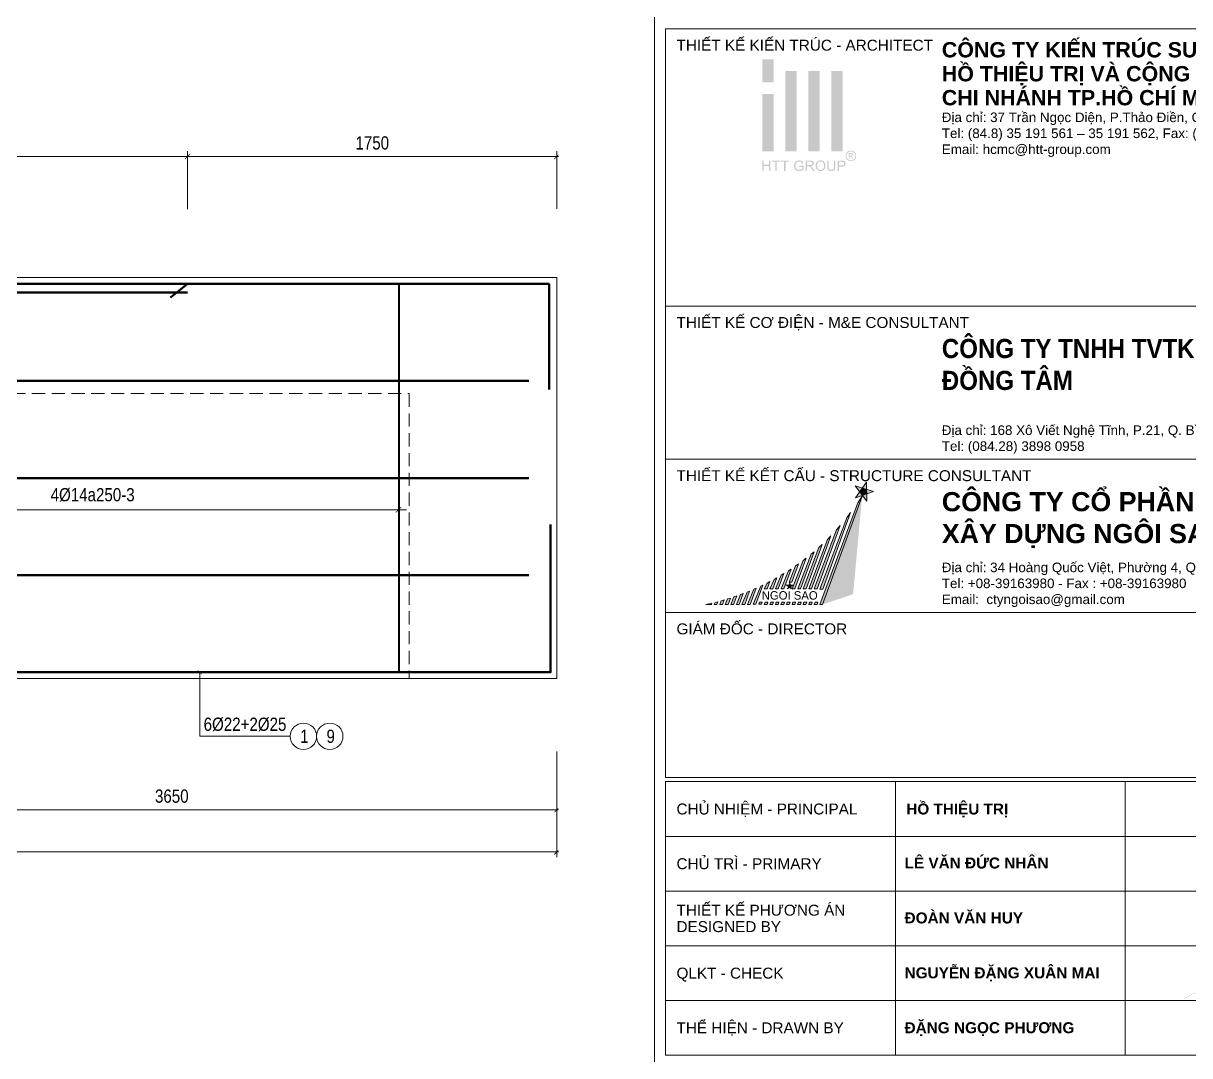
# Model space of a CAD drawing. Header units: millimetres. Extents: x 3014920 to 3563667, y -1638653 to -1356471.
# Drawn here: x 3098826 to 3104352, y -1596636 to -1591744 of the extents above; entities that cross this region are included whole.
import ezdxf
from ezdxf.enums import TextEntityAlignment as Align
from ezdxf.xclip import XClip

# ---------------------------------------------------------------- set-up
doc = ezdxf.new("R2010")
doc.units = ezdxf.units.MM
doc.header["$MEASUREMENT"] = 0
doc.header["$XCLIPFRAME"] = 0
doc.header["$PDMODE"] = 2
doc.linetypes.add('HIDDEN', pattern=[0.375, 0.25, -0.125])
doc.layers.get('0').update_dxf_attribs({"lineweight": 9})
doc.layers.get('Defpoints').update_dxf_attribs({"color": 10, "lineweight": 0})
for name, color, linetype, lineweight in [('CDAI', 21, 'Continuous', 40), ('CHG_XX_Khung ten$0$TEXT', 7, 'Continuous', 15), ('CTHEP', 50, 'Continuous', 50), ('DBAO', 90, 'Continuous', 13), ('DGIONG', 130, 'Continuous', 13), ('KTH', 154, 'Continuous', 9), ('Net khuat', 8, 'HIDDEN', 13), ('TEXT', 7, 'Continuous', 15)]:
    doc.layers.add(name, color=color, linetype=linetype, lineweight=lineweight)
doc.layers.add('CHG_XX_Khung ten$0$A1 BORDER$0$DGIONG', color=7, linetype='Continuous', lineweight=13, true_color=0x29ffff)
doc.layers.add('CHG_XX_Khung ten$0$A1 BORDER$0$STICK', color=7, linetype='Continuous', lineweight=9, true_color=0xe60000)
doc.styles.add('CHG_XX_Khung ten$0$A1 BORDER$0$ARIAL', font='arial.ttf')
doc.styles.add('CHG_XX_Khung ten$0$A1 BORDER$0$Arial - Bold', font='arialbd.ttf', dxfattribs={"height": 2.5})
doc.styles.add('CHG_XX_Khung ten$0$A1 BORDER$0$Star-AvoBold', font='VAVOB_0.TTF')
doc.styles.add('CHG_XX_Khung ten$0$Arial - Bold', font='arialbd.ttf')
doc.styles.add('CHG_XX_Khung ten$0$title block pccc$0$ARIAL', font='arial.ttf')
doc.styles.add('CHG_XX_Khung ten$0$title block pccc$0$Arial - Bold', font='arialbd.ttf', dxfattribs={"height": 2.5})
doc.styles.add('Star-HelCon', font='VHELVCN_0.TTF')
doc.styles.add('TTP-HelCon', font='VHELVCN_0.TTF')
doc.styles.add('VNI-HELVE-CONDENSE', font='VHELVCN_0.TTF')
doc.dimstyles.new('kc-25', dxfattribs={"dimtxt": 62.5, "dimasz": 20, "dimexe": 20, "dimexo": 50, "dimgap": 25, "dimtad": 3, "dimdec": 0, "dimzin": 0, "dimdsep": 46, "dimtxsty": 'VNI-HELVE-CONDENSE', "dimblk": 'DIM', "dimcen": 2.5, "dimclrd": 256, "dimclre": 154, "dimclrt": 7, "dimaunit": 1, "dimadec": 0, "dimazin": 0, "dimtfac": 1, "dimtdec": 0, "dimtix": 1, "dimtmove": 0, "dimatfit": 3, "dimldrblk": 'DOT', "dimfxl": 1, "dimtolj": 1, "dimtzin": 0, "dimarcsym": 0})
doc.dimstyles.new('TTP-25', dxfattribs={"dimscale": 25, "dimtxt": 2.5, "dimasz": 1, "dimexe": 1, "dimexo": 1, "dimgap": 0.09, "dimtad": 0, "dimdec": 4, "dimrnd": 1, "dimzin": 9, "dimdsep": 46, "dimtxsty": 'TTP-HelCon', "dimblk": 'ARCHTICK', "dimcen": 0.09, "dimdle": 1.5, "dimclrd": 256, "dimclre": 256, "dimclrt": 7, "dimadec": 0, "dimazin": 0, "dimtfac": 1, "dimtdec": 4, "dimtmove": 0, "dimatfit": 3, "dimldrblk": 'ARCHTICK', "dimfxl": 1, "dimtvp": 1, "dimtolj": 1, "dimtzin": 0, "dimarcsym": 0})

# ---------------------------------------------------------------- blocks, each defined once
blk = doc.blocks.new('_ArchTick')
at = {"color": 0, "linetype": 'ByBlock', "const_width": 0.15}
blk.add_lwpolyline([(-0.5, -0.5), (0.5, 0.5)], dxfattribs=at)
blk = doc.blocks.new('*D1225')
at = {"layer": 'Defpoints', "color": 0, "transparency": 16777216}
for p in [(10550, -775), (22800, -775), (10550, -1276)]:
    blk.add_point(p, dxfattribs=at)
at = {"layer": 'KTH', "lineweight": -2, "transparency": 16777216}
for p, q in [((10550, -800), (10550, -1301)), ((22800, -800), (22800, -1301)), ((22837.5, -1276), (10512.5, -1276))]:
    blk.add_line(p, q, dxfattribs=at)
at = {"layer": 'KTH', "lineweight": -2, "transparency": 16777216, "xscale": 25, "yscale": 25, "zscale": 25, "rotation": 180}
blk.add_blockref('_ArchTick', (10550, -1276), dxfattribs=at)
at = {"layer": 'KTH', "lineweight": -2, "transparency": 16777216, "xscale": 25, "yscale": 25, "zscale": 25}
blk.add_blockref('_ArchTick', (22800, -1276), dxfattribs=at)
at = {"layer": 'KTH', "color": 7, "transparency": 16777216, "insert": (16675, -1212.2), "char_height": 62.5, "attachment_point": 5, "style": 'TTP-HelCon'}
blk.add_mtext('\\A1;12250', dxfattribs=at)
blk = doc.blocks.new('*D1237')
at = {"layer": 'Defpoints', "color": 0, "transparency": 16777216}
for p in [(29075, -775), (32525, -775), (29075, -1076)]:
    blk.add_point(p, dxfattribs=at)
at = {"layer": 'KTH', "lineweight": -2, "transparency": 16777216}
for p, q in [((29075, -800), (29075, -1101)), ((32525, -800), (32525, -1101)), ((32562.5, -1076), (29037.5, -1076))]:
    blk.add_line(p, q, dxfattribs=at)
at = {"layer": 'KTH', "lineweight": -2, "transparency": 16777216, "xscale": 25, "yscale": 25, "zscale": 25, "rotation": 180}
blk.add_blockref('_ArchTick', (29075, -1076), dxfattribs=at)
at = {"layer": 'KTH', "lineweight": -2, "transparency": 16777216, "xscale": 25, "yscale": 25, "zscale": 25}
blk.add_blockref('_ArchTick', (32525, -1076), dxfattribs=at)
at = {"layer": 'KTH', "color": 7, "transparency": 16777216, "insert": (30800, -1012.2), "char_height": 62.5, "attachment_point": 5, "style": 'TTP-HelCon'}
blk.add_mtext('\\A1;3450', dxfattribs=at)
blk = doc.blocks.new('*D1240')
at = {"layer": 'Defpoints', "color": 0, "transparency": 16777216}
for p in [(22800, -775), (33250, -775), (33250, -1276)]:
    blk.add_point(p, dxfattribs=at)
at = {"layer": 'KTH', "lineweight": -2, "transparency": 16777216}
for p, q in [((22800, -800), (22800, -1301)), ((33250, -800), (33250, -1301)), ((22762.5, -1276), (33287.5, -1276))]:
    blk.add_line(p, q, dxfattribs=at)
at = {"layer": 'KTH', "lineweight": -2, "transparency": 16777216, "xscale": 25, "yscale": 25, "zscale": 25, "rotation": 180}
blk.add_blockref('_ArchTick', (22800, -1276), dxfattribs=at)
at = {"layer": 'KTH', "lineweight": -2, "transparency": 16777216, "xscale": 25, "yscale": 25, "zscale": 25}
blk.add_blockref('_ArchTick', (33250, -1276), dxfattribs=at)
at = {"layer": 'KTH', "color": 7, "transparency": 16777216, "insert": (28025, -1212.2), "char_height": 62.5, "attachment_point": 5, "style": 'TTP-HelCon'}
blk.add_mtext('\\A1;10450', dxfattribs=at)
blk = doc.blocks.new('*D1310')
at = {"layer": 'Defpoints', "color": 0, "transparency": 16777216}
for p in [(29475, 222.1), (32125, 222.1), (32125, 25)]:
    blk.add_point(p, dxfattribs=at)
at = {"layer": 'KTH', "lineweight": -2, "transparency": 16777216}
for p, q in [((29475, 197.1), (29475, 0)), ((32125, 197.1), (32125, 0)), ((29437.5, 25), (32162.5, 25))]:
    blk.add_line(p, q, dxfattribs=at)
at = {"layer": 'KTH', "lineweight": -2, "transparency": 16777216, "xscale": 25, "yscale": 25, "zscale": 25, "rotation": 180}
blk.add_blockref('_ArchTick', (29475, 25), dxfattribs=at)
at = {"layer": 'KTH', "lineweight": -2, "transparency": 16777216, "xscale": 25, "yscale": 25, "zscale": 25}
blk.add_blockref('_ArchTick', (32125, 25), dxfattribs=at)
at = {"layer": 'KTH', "color": 7, "transparency": 16777216, "insert": (30800, 94.9), "char_height": 62.5, "attachment_point": 5, "style": 'TTP-HelCon'}
blk.add_mtext('\\A1;6Þ14a250-3', dxfattribs=at)
blk = doc.blocks.new('*D2520')
at = {"layer": 'Defpoints', "color": 0, "transparency": 16777216}
for p in [(23300, 2670), (21550, 2395.9), (23300, 2396.9)]:
    blk.add_point(p, dxfattribs=at)
at = {"layer": 'KTH', "lineweight": -2, "transparency": 16777216}
for p, q in [((21512.5, 2670), (23337.5, 2670)), ((21550, 2420.9), (21550, 2695)), ((23300, 2421.9), (23300, 2695))]:
    blk.add_line(p, q, dxfattribs=at)
at = {"layer": 'KTH', "lineweight": -2, "transparency": 16777216, "xscale": 25, "yscale": 25, "zscale": 25, "rotation": 180}
blk.add_blockref('_ArchTick', (21550, 2670), dxfattribs=at)
at = {"layer": 'KTH', "lineweight": -2, "transparency": 16777216, "xscale": 25, "yscale": 25, "zscale": 25}
blk.add_blockref('_ArchTick', (23300, 2670), dxfattribs=at)
at = {"layer": 'KTH', "color": 7, "transparency": 16777216, "insert": (22425, 2733.8), "char_height": 62.5, "attachment_point": 5, "style": 'TTP-HelCon'}
blk.add_mtext('\\A1;1750', dxfattribs=at)
blk = doc.blocks.new('*D2523')
at = {"layer": 'Defpoints', "color": 0, "transparency": 16777216}
for p in [(19650, -124.5), (23300, -124.5), (23300, -425.5)]:
    blk.add_point(p, dxfattribs=at)
at = {"layer": 'KTH', "lineweight": -2, "transparency": 16777216}
for p, q in [((19650, -149.5), (19650, -450.5)), ((23300, -149.5), (23300, -450.5)), ((19612.5, -425.5), (23337.5, -425.5))]:
    blk.add_line(p, q, dxfattribs=at)
at = {"layer": 'KTH', "lineweight": -2, "transparency": 16777216, "xscale": 25, "yscale": 25, "zscale": 25, "rotation": 180}
blk.add_blockref('_ArchTick', (19650, -425.5), dxfattribs=at)
at = {"layer": 'KTH', "lineweight": -2, "transparency": 16777216, "xscale": 25, "yscale": 25, "zscale": 25}
blk.add_blockref('_ArchTick', (23300, -425.5), dxfattribs=at)
at = {"layer": 'KTH', "color": 7, "transparency": 16777216, "insert": (21475, -361.7), "char_height": 62.5, "attachment_point": 5, "style": 'TTP-HelCon'}
blk.add_mtext('\\A1;3650', dxfattribs=at)
blk = doc.blocks.new('*D2512')
at = {"layer": 'Defpoints', "color": 0, "transparency": 16777216}
for p in [(17175, 2670), (17175, 2395.9), (21550, 2395.9)]:
    blk.add_point(p, dxfattribs=at)
at = {"layer": 'KTH', "lineweight": -2, "transparency": 16777216}
for p, q in [((21587.5, 2670), (17137.5, 2670)), ((17175, 2420.9), (17175, 2695)), ((21550, 2420.9), (21550, 2695))]:
    blk.add_line(p, q, dxfattribs=at)
at = {"layer": 'KTH', "lineweight": -2, "transparency": 16777216, "xscale": 25, "yscale": 25, "zscale": 25, "rotation": 180}
blk.add_blockref('_ArchTick', (17175, 2670), dxfattribs=at)
at = {"layer": 'KTH', "lineweight": -2, "transparency": 16777216, "xscale": 25, "yscale": 25, "zscale": 25}
blk.add_blockref('_ArchTick', (21550, 2670), dxfattribs=at)
at = {"layer": 'KTH', "color": 7, "transparency": 16777216, "insert": (19362.5, 2733.8), "char_height": 62.5, "attachment_point": 5, "style": 'TTP-HelCon'}
blk.add_mtext('\\A1;4375', dxfattribs=at)
blk = doc.blocks.new('*D2515')
at = {"layer": 'Defpoints', "color": 0, "transparency": 16777216}
for p in [(19650, 1493.1), (22550, 1493.1), (19650, 995.9)]:
    blk.add_point(p, dxfattribs=at)
at = {"layer": 'KTH', "lineweight": -2, "transparency": 16777216}
for p, q in [((19650, 1468.1), (19650, 970.9)), ((22550, 1468.1), (22550, 970.9)), ((22587.5, 995.9), (19612.5, 995.9))]:
    blk.add_line(p, q, dxfattribs=at)
at = {"layer": 'KTH', "lineweight": -2, "transparency": 16777216, "xscale": 25, "yscale": 25, "zscale": 25, "rotation": 180}
blk.add_blockref('_ArchTick', (19650, 995.9), dxfattribs=at)
at = {"layer": 'KTH', "lineweight": -2, "transparency": 16777216, "xscale": 25, "yscale": 25, "zscale": 25}
blk.add_blockref('_ArchTick', (22550, 995.9), dxfattribs=at)
at = {"layer": 'KTH', "color": 7, "transparency": 16777216, "insert": (21100, 1065.9), "char_height": 62.5, "attachment_point": 5, "style": 'TTP-HelCon'}
blk.add_mtext('\\A1;4Þ14a250-3', dxfattribs=at)
blk = doc.blocks.new('DIM')
h = blk.add_hatch(color=1)
h.paths.add_polyline_path([(0.49, 0.29, 1), (0.29, 0.49), (-0.19, 0), (0.19, 0)])
h.paths.add_polyline_path([(0.19, 0), (-0.19, 0), (-0.49, -0.29, 1), (-0.29, -0.49)])
at = {"color": 9}
for p, q in [((-0.19, 0), (-1.5, 0)), ((0.19, 0), (1.5, 0))]:
    blk.add_line(p, q, dxfattribs=at)
at = {"color": 1}
for p, q in [((-0.49, -0.29), (0.29, 0.49)), ((-0.29, -0.49), (0.49, 0.29)), ((-0.19, 0), (0.19, 0))]:
    blk.add_line(p, q, dxfattribs=at)
blk.add_arc((-0.39, -0.39), 0.138, 135, 315, dxfattribs=at)
blk = doc.blocks.new('*D2524')
at = {"layer": 'Defpoints', "color": 0, "transparency": 16777216}
for p in [(15900, -124.5), (23300, -124.5), (15900, -625.5)]:
    blk.add_point(p, dxfattribs=at)
at = {"layer": 'KTH', "lineweight": -2, "transparency": 16777216}
for p, q in [((15900, -149.5), (15900, -650.5)), ((23300, -149.5), (23300, -650.5)), ((23337.5, -625.5), (15862.5, -625.5))]:
    blk.add_line(p, q, dxfattribs=at)
at = {"layer": 'KTH', "lineweight": -2, "transparency": 16777216, "xscale": 25, "yscale": 25, "zscale": 25, "rotation": 180}
blk.add_blockref('_ArchTick', (15900, -625.5), dxfattribs=at)
at = {"layer": 'KTH', "lineweight": -2, "transparency": 16777216, "xscale": 25, "yscale": 25, "zscale": 25}
blk.add_blockref('_ArchTick', (23300, -625.5), dxfattribs=at)
at = {"layer": 'KTH', "color": 7, "transparency": 16777216, "insert": (19600, -561.6), "char_height": 62.5, "attachment_point": 5, "style": 'TTP-HelCon'}
blk.add_mtext('\\A1;7400', dxfattribs=at)
blk = doc.blocks.new('CHG_XX_Khung ten$0$A1 BORDER$0$HTT-Logo')
at = {"true_color": 0x134fb3}
h = blk.add_hatch(color=154, dxfattribs=at)
h.paths.add_polyline_path([(3, 29.1), (0, 29.1), (0, 23.1), (3, 23.1)])
h.paths.add_polyline_path([(3, 20.1), (0, 20.1), (0, 5.1), (3, 5.1)])
h.paths.add_polyline_path([(9, 26.1), (6, 26.1), (6, 5.1), (9, 5.1)])
h.paths.add_polyline_path([(15, 26.1), (12, 26.1), (12, 5.1), (15, 5.1)])
h.paths.add_polyline_path([(21, 26.1), (18, 26.1), (18, 5.1), (21, 5.1)])
h.paths.add_polyline_path([(2.12, 2.7), (1.76, 2.7), (1.76, 1.59), (0.36, 1.59), (0.36, 2.7), (0, 2.7), (0, 0), (0.36, 0), (0.36, 1.27), (1.76, 1.27), (1.76, 0), (2.12, 0)])
h.paths.add_polyline_path([(4.65, 2.7), (2.51, 2.7), (2.51, 2.38), (3.4, 2.38), (3.4, 0), (3.76, 0), (3.76, 2.38), (4.65, 2.38)])
h.paths.add_polyline_path([(6.95, 2.7), (4.81, 2.7), (4.81, 2.38), (5.7, 2.38), (5.7, 0), (6.06, 0), (6.06, 2.38), (6.95, 2.38)])
h.paths.add_polyline_path([(8.64, 1.36), (8.64, 1.41), (8.66, 1.58), (8.69, 1.75), (8.75, 1.9), (8.81, 2.03), (8.92, 2.17), (9.05, 2.28), (9.2, 2.37), (9.29, 2.39), (9.45, 2.43), (9.65, 2.44), (9.84, 2.42), (10, 2.37), (10.14, 2.29), (10.26, 2.18), (10.34, 2.03), (10.41, 1.86), (10.73, 1.95), (10.68, 2.11), (10.61, 2.26), (10.53, 2.39), (10.45, 2.47), (10.31, 2.57), (10.16, 2.65), (10.13, 2.66), (9.97, 2.71), (9.8, 2.74), (9.63, 2.75), (9.55, 2.74), (9.38, 2.73), (9.21, 2.7), (9.06, 2.65), (8.91, 2.58), (8.88, 2.56), (8.75, 2.47), (8.63, 2.36), (8.53, 2.23), (8.44, 2.07), (8.41, 1.99), (8.35, 1.84), (8.31, 1.68), (8.28, 1.51), (8.27, 1.34), (8.28, 1.26), (8.29, 1.09), (8.32, 0.92), (8.38, 0.77), (8.44, 0.62), (8.46, 0.58), (8.55, 0.44), (8.66, 0.32), (8.79, 0.21), (8.93, 0.12), (9, 0.09), (9.15, 0.03), (9.31, -0.01), (9.48, -0.04), (9.65, -0.05), (9.73, -0.04), (9.9, -0.03), (10.07, 0.01), (10.23, 0.06), (10.34, 0.11), (10.48, 0.18), (10.63, 0.27), (10.77, 0.38), (10.77, 1.38), (9.63, 1.38), (9.63, 1.06), (10.42, 1.06), (10.42, 0.56), (10.39, 0.53), (10.26, 0.45), (10.09, 0.37), (9.96, 0.32), (9.8, 0.29), (9.63, 0.28), (9.62, 0.28), (9.45, 0.29), (9.28, 0.33), (9.12, 0.4), (8.97, 0.49), (8.86, 0.61), (8.77, 0.75), (8.73, 0.85), (8.68, 1), (8.65, 1.17)])
h.paths.add_polyline_path([(13.16, 1.39), (13.28, 1.48), (13.3, 1.51), (13.39, 1.64), (13.44, 1.79), (13.46, 1.96), (13.46, 2.06), (13.42, 2.22), (13.35, 2.37), (13.31, 2.43), (13.19, 2.55), (13.05, 2.63), (13.01, 2.64), (12.87, 2.67), (12.7, 2.69), (12.5, 2.7), (11.3, 2.7), (11.3, 0), (11.66, 0), (11.66, 1.2), (12.07, 1.2), (12.11, 1.2), (12.28, 1.19), (12.44, 1.11), (12.49, 1.07), (12.62, 0.93), (12.67, 0.86), (12.77, 0.73), (12.88, 0.56), (13.23, 0), (13.68, 0), (13.21, 0.73), (13.13, 0.85), (13.03, 0.98), (12.92, 1.09), (12.86, 1.14), (12.7, 1.23), (12.86, 1.26), (13.03, 1.31)])
h.paths.add_polyline_path([(11.66, 1.51), (11.66, 2.4), (12.51, 2.4), (12.67, 2.39), (12.83, 2.35), (12.97, 2.27), (13.06, 2.13), (13.09, 1.96), (13.08, 1.87), (13.02, 1.72), (12.96, 1.64), (12.8, 1.55), (12.62, 1.52), (12.43, 1.51)], flags=16)
h.paths.add_polyline_path([(16.49, 1.43), (16.48, 1.6), (16.44, 1.77), (16.4, 1.92), (16.34, 2.07), (16.33, 2.09), (16.24, 2.23), (16.14, 2.36), (16.02, 2.47), (15.88, 2.57), (15.85, 2.59), (15.7, 2.66), (15.54, 2.71), (15.38, 2.74), (15.2, 2.75), (15.15, 2.75), (14.98, 2.73), (14.82, 2.7), (14.66, 2.64), (14.52, 2.57), (14.39, 2.48), (14.27, 2.37), (14.18, 2.26), (14.1, 2.14), (14.03, 2), (13.98, 1.84), (13.94, 1.68), (13.92, 1.5), (13.91, 1.31), (13.91, 1.29), (13.92, 1.12), (13.95, 0.96), (14, 0.8), (14.07, 0.64), (14.07, 0.62), (14.16, 0.48), (14.26, 0.35), (14.38, 0.23), (14.52, 0.14), (14.56, 0.12), (14.71, 0.04), (14.86, -0.01), (15.03, -0.04), (15.2, -0.05), (15.21, -0.05), (15.38, -0.03), (15.55, 0), (15.7, 0.05), (15.86, 0.12), (15.87, 0.13), (16.01, 0.22), (16.13, 0.33), (16.24, 0.46), (16.33, 0.61), (16.36, 0.69), (16.42, 0.84), (16.46, 1), (16.48, 1.17), (16.49, 1.35)])
h.paths.add_polyline_path([(14.28, 1.45), (14.3, 1.64), (14.34, 1.81), (14.4, 1.95), (14.47, 2.08), (14.57, 2.2), (14.73, 2.32), (14.88, 2.38), (15.04, 2.43), (15.21, 2.44), (15.38, 2.42), (15.54, 2.38), (15.69, 2.31), (15.82, 2.2), (15.93, 2.07), (16.01, 1.93), (16.04, 1.85), (16.09, 1.7), (16.12, 1.53), (16.12, 1.32), (16.11, 1.12), (16.08, 0.95), (16.03, 0.79), (15.96, 0.66), (15.86, 0.54), (15.8, 0.48), (15.67, 0.38), (15.53, 0.32), (15.37, 0.27), (15.2, 0.26), (15.12, 0.26), (14.95, 0.29), (14.8, 0.35), (14.67, 0.43), (14.54, 0.54), (14.45, 0.66), (14.37, 0.8), (14.32, 0.95), (14.29, 1.12), (14.28, 1.31)], flags=16)
h.paths.add_polyline_path([(17.31, 2.7), (16.96, 2.7), (16.96, 1.12), (16.96, 0.93), (16.98, 0.75), (17.02, 0.6), (17.06, 0.46), (17.07, 0.44), (17.15, 0.3), (17.27, 0.18), (17.4, 0.08), (17.51, 0.03), (17.67, -0.01), (17.84, -0.04), (18.02, -0.05), (18.2, -0.04), (18.37, -0.01), (18.52, 0.04), (18.66, 0.1), (18.68, 0.12), (18.81, 0.22), (18.91, 0.35), (18.99, 0.49), (19.02, 0.61), (19.06, 0.76), (19.07, 0.94), (19.08, 1.14), (19.08, 2.7), (18.72, 2.7), (18.72, 1.14), (18.72, 1.06), (18.71, 0.86), (18.68, 0.69), (18.62, 0.55), (18.55, 0.45), (18.49, 0.4), (18.36, 0.33), (18.19, 0.29), (17.99, 0.28), (17.92, 0.28), (17.75, 0.31), (17.6, 0.37), (17.46, 0.48), (17.38, 0.63), (17.34, 0.77), (17.32, 0.94), (17.31, 1.14)])
h.paths.add_polyline_path([(21.42, 1.25), (21.52, 1.34), (21.6, 1.45), (21.67, 1.59), (21.72, 1.75), (21.73, 1.92), (21.73, 1.97), (21.71, 2.13), (21.65, 2.29), (21.56, 2.44), (21.44, 2.55), (21.42, 2.56), (21.27, 2.63), (21.1, 2.67), (21.05, 2.68), (20.89, 2.7), (20.69, 2.7), (19.67, 2.7), (19.67, 0), (20.03, 0), (20.03, 1.1), (20.72, 1.1), (20.76, 1.1), (20.96, 1.11), (21.14, 1.14), (21.29, 1.19)])
h.paths.add_polyline_path([(20.03, 1.42), (20.03, 2.38), (20.72, 2.38), (20.93, 2.37), (21.06, 2.36), (21.16, 2.31), (21.28, 2.2), (21.34, 2.08), (21.37, 1.91), (21.36, 1.82), (21.31, 1.67), (21.22, 1.54), (21.09, 1.47), (20.93, 1.43), (20.73, 1.42)], flags=16)
h.paths.add_polyline_path([(23.87, 2.76), (24.01, 2.85), (24.13, 2.96), (24.24, 3.09), (24.33, 3.24), (24.35, 3.28), (24.42, 3.44), (24.47, 3.6), (24.5, 3.76), (24.51, 3.93), (24.51, 3.98), (24.49, 4.15), (24.46, 4.31), (24.4, 4.47), (24.33, 4.62), (24.29, 4.69), (24.19, 4.82), (24.08, 4.94), (23.95, 5.05), (23.81, 5.14), (23.77, 5.16), (23.61, 5.23), (23.45, 5.28), (23.29, 5.31), (23.12, 5.32), (23.08, 5.31), (22.92, 5.3), (22.76, 5.27), (22.6, 5.21), (22.44, 5.14), (22.38, 5.1), (22.24, 5.01), (22.12, 4.89), (22.01, 4.77), (21.92, 4.62), (21.89, 4.57), (21.82, 4.41), (21.77, 4.25), (21.74, 4.09), (21.73, 3.93), (21.73, 3.87), (21.75, 3.71), (21.79, 3.55), (21.84, 3.39), (21.92, 3.24), (21.95, 3.18), (22.05, 3.04), (22.16, 2.92), (22.29, 2.81), (22.43, 2.72), (22.48, 2.7), (22.64, 2.63), (22.79, 2.58), (22.96, 2.55), (23.12, 2.54), (23.18, 2.54), (23.34, 2.55), (23.5, 2.59), (23.66, 2.65), (23.82, 2.72)])
h.paths.add_polyline_path([(22.55, 2.92), (22.45, 2.98), (22.32, 3.09), (22.21, 3.21), (22.12, 3.35), (22.07, 3.44), (22.01, 3.6), (21.98, 3.76), (21.96, 3.93), (21.97, 4.03), (22, 4.19), (22.05, 4.35), (22.12, 4.51), (22.18, 4.61), (22.29, 4.73), (22.41, 4.85), (22.56, 4.94), (22.64, 4.98), (22.8, 5.04), (22.96, 5.07), (23.12, 5.09), (23.21, 5.08), (23.37, 5.06), (23.53, 5.01), (23.69, 4.94), (23.79, 4.88), (23.92, 4.77), (24.03, 4.65), (24.13, 4.51), (24.17, 4.41), (24.23, 4.25), (24.27, 4.09), (24.28, 3.93), (24.28, 3.83), (24.25, 3.67), (24.2, 3.51), (24.13, 3.35), (24.07, 3.25), (23.96, 3.13), (23.84, 3.01), (23.7, 2.92), (23.61, 2.87), (23.45, 2.81), (23.29, 2.78), (23.12, 2.77), (23.02, 2.77), (22.86, 2.8), (22.7, 2.85)], flags=16)
h.paths.add_polyline_path([(22.51, 3.16), (22.51, 4.65), (23.03, 4.65), (23.23, 4.64), (23.4, 4.62), (23.55, 4.52), (23.6, 4.47), (23.66, 4.31), (23.67, 4.25), (23.64, 4.09), (23.55, 3.96), (23.42, 3.87), (23.24, 3.82), (23.37, 3.75), (23.46, 3.64), (23.57, 3.47), (23.77, 3.16), (23.47, 3.16), (23.34, 3.39), (23.23, 3.58), (23.14, 3.7), (23.09, 3.74), (22.94, 3.79), (22.9, 3.79), (22.76, 3.79), (22.76, 3.16)], flags=0)
h.paths.add_polyline_path([(22.76, 4), (22.76, 4.45), (23.03, 4.45), (23.13, 4.45), (23.27, 4.42), (23.37, 4.35), (23.41, 4.21), (23.33, 4.06), (23.24, 4.02), (23.05, 4)], flags=0)
blk = doc.blocks.new('CHG_XX_Khung ten')
at = {"layer": 'CHG_XX_Khung ten$0$A1 BORDER$0$DGIONG'}
h = blk.add_hatch(color=256, dxfattribs=at)
h.paths.add_polyline_path([(724.94, 283.19), (724.15, 281.97), (717.19, 263.38), (717.7, 263.38)])
h.paths.add_polyline_path([(722.81, 280.17), (722.1, 279.22), (717.21, 266.21), (717.72, 266.21)], flags=17)
h.paths.add_polyline_path([(720.93, 277.8), (720.27, 277.04), (716.19, 266.22), (716.7, 266.22)])
h.paths.add_polyline_path([(719.23, 275.93), (718.6, 275.29), (715.18, 266.22), (715.69, 266.22)])
h.paths.add_polyline_path([(717.65, 274.38), (717.03, 273.81), (714.16, 266.22), (714.67, 266.22)])
h.paths.add_polyline_path([(716.14, 273.03), (715.61, 272.59), (713.15, 266.22), (713.66, 266.22)])
h.paths.add_polyline_path([(714.69, 271.86), (714.17, 271.45), (712.13, 266.23), (712.64, 266.23)])
h.paths.add_polyline_path([(713.29, 270.81), (712.76, 270.43), (711.57, 267.46), (712.07, 267.47)])
h.paths.add_polyline_path([(710.1, 266.23), (710.61, 266.24), (711.93, 269.87), (711.48, 269.56)])
h.paths.add_polyline_path([(710.61, 269.02), (710.13, 268.73), (709.08, 266.24), (709.59, 266.24)])
h.paths.add_polyline_path([(709.31, 268.26), (708.82, 267.97), (708.07, 266.24), (708.58, 266.24)])
h.paths.add_polyline_path([(708.04, 267.56), (707.54, 267.3), (707.05, 266.25), (707.56, 266.25)])
h.paths.add_polyline_path([(716.84, 263.8), (716.33, 263.8), (716.18, 263.38), (716.69, 263.38)])
h.paths.add_polyline_path([(715.67, 263.39), (715.82, 263.8), (715.32, 263.8), (715.16, 263.39)])
h.paths.add_polyline_path([(714.15, 263.39), (714.65, 263.39), (714.8, 263.8), (714.3, 263.8)])
h.paths.add_polyline_path([(713.13, 263.39), (713.64, 263.4), (713.79, 263.81), (713.28, 263.81)])
h.paths.add_polyline_path([(712.77, 263.81), (712.27, 263.81), (712.11, 263.39), (712.62, 263.4)])
h.paths.add_polyline_path([(711.25, 263.81), (711.1, 263.4), (711.61, 263.4), (711.76, 263.81)])
h.paths.add_polyline_path([(710.59, 263.4), (710.74, 263.82), (710.24, 263.82), (710.08, 263.4)])
h.paths.add_polyline_path([(709.73, 263.82), (709.22, 263.82), (709.07, 263.41), (709.57, 263.41)])
h.paths.add_polyline_path([(708.71, 263.82), (708.21, 263.82), (708.05, 263.41), (708.56, 263.41)])
h.paths.add_polyline_path([(707.54, 263.41), (707.69, 263.83), (707.19, 263.83), (707.03, 263.41)])
h.paths.add_polyline_path([(706.68, 263.83), (706.17, 263.83), (706.02, 263.42), (706.53, 263.42)])
h.paths.add_polyline_path([(705, 263.42), (705.51, 263.42), (706.79, 266.93), (706.4, 266.74)])
h.paths.add_polyline_path([(703.97, 263.37), (704.48, 263.37), (705.57, 266.36), (705.14, 266.17)])
h.paths.add_polyline_path([(704.36, 265.84), (703.91, 265.65), (702.96, 263.38), (703.46, 263.38)])
h.paths.add_polyline_path([(703.17, 265.37), (702.69, 265.19), (701.94, 263.38), (702.45, 263.38)])
h.paths.add_polyline_path([(702, 264.94), (701.5, 264.77), (700.92, 263.38), (701.43, 263.38)])
h.paths.add_polyline_path([(700.84, 264.56), (700.33, 264.4), (699.91, 263.39), (700.42, 263.39)])
h.paths.add_polyline_path([(699.7, 264.21), (699.18, 264.06), (698.89, 263.39), (699.4, 263.39)])
h.paths.add_polyline_path([(698.57, 263.9), (698.04, 263.77), (697.87, 263.38), (698.38, 263.39)])
h.paths.add_polyline_path([(697.37, 263.39), (697.45, 263.63), (696.91, 263.51), (696.35, 263.38)])
blk.add_hatch(color=256, dxfattribs=at).paths.add_polyline_path([(724.92, 283.21), (717.68, 263.38), (723.28, 265.27)])
at = {"layer": 'CHG_XX_Khung ten$0$A1 BORDER$0$STICK'}
for points in [[(723.71, 282.88), (725.74, 285.75), (725.8, 282.26), (723.67, 285.06), (727.02, 284.03)], [(725.76, 284.41), (724.96, 284.66), (724.49, 283.98), (724.99, 283.32), (725.77, 283.6)], [(711.25, 266.22), (711.64, 267.39), (712.01, 266.22), (711.02, 266.95), (712.24, 266.93)], [(711.87, 266.67), (711.78, 266.94), (711.49, 266.94), (711.4, 266.67), (711.63, 266.5)]]:
    blk.add_hatch(color=256, dxfattribs=at).paths.add_polyline_path(points)
blk.add_line((687, 577), (687, 17))
at = {"color": 9, "linetype": 'Continuous'}
for p, q in [((731, 231), (731, 181)), ((773, 231), (773, 181))]:
    blk.add_line(p, q, dxfattribs=at)
at = {"linetype": 'Continuous'}
for points in [[(689, 368.62), (822, 368.62), (822, 317.93), (689, 317.93)], [(689, 317.93), (822, 317.93), (822, 289.93), (689, 289.93)], [(689, 289.93), (822, 289.93), (822, 261.93), (689, 261.93)]]:
    blk.add_lwpolyline(points, close=True, dxfattribs=at)
at = {"color": 9, "linetype": 'Continuous'}
for points in [[(689, 261.93), (822, 261.93), (822, 231.73), (689, 231.73)], [(822, 221), (689, 221), (689, 231), (822, 231)], [(822, 211), (689, 211), (689, 221), (822, 221)], [(822, 201), (689, 201), (689, 211), (822, 211)], [(822, 191), (689, 191), (689, 201), (822, 201)], [(822, 181), (689, 181), (689, 191), (822, 191)]]:
    blk.add_lwpolyline(points, close=True, dxfattribs=at)
blk.add_lwpolyline([(822, 211), (689, 211), (822, 211)], dxfattribs=at)
at = {"layer": 'CHG_XX_Khung ten$0$A1 BORDER$0$DGIONG'}
for points in [[(724.94, 283.19), (717.7, 263.38), (717.19, 263.38), (724.15, 281.97), (724.94, 283.19)], [(722.81, 280.17), (717.72, 266.21), (717.21, 266.21), (722.1, 279.22), (722.81, 280.17)], [(720.93, 277.8), (716.7, 266.22), (716.19, 266.22), (720.27, 277.04), (720.93, 277.8)], [(719.23, 275.93), (715.69, 266.22), (715.18, 266.22), (718.6, 275.29), (719.23, 275.93)], [(716.14, 273.03), (713.66, 266.22), (713.15, 266.22), (715.61, 272.59), (716.14, 273.03)], [(717.65, 274.38), (714.67, 266.22), (714.16, 266.22), (717.03, 273.81), (717.65, 274.38)], [(713.29, 270.81), (712.07, 267.47), (711.57, 267.46), (712.76, 270.43), (713.29, 270.81)], [(714.69, 271.86), (712.64, 266.23), (712.13, 266.23), (714.17, 271.45), (714.69, 271.86)], [(710.61, 269.02), (709.59, 266.24), (709.08, 266.24), (710.13, 268.73), (710.61, 269.02)], [(711.93, 269.87), (710.61, 266.24), (710.1, 266.23), (711.48, 269.56), (711.93, 269.87)], [(706.79, 266.93), (705.51, 263.42), (705, 263.42), (706.4, 266.74), (706.79, 266.93)], [(708.04, 267.56), (707.56, 266.25), (707.05, 266.25), (707.54, 267.3), (708.04, 267.56)], [(709.31, 268.26), (708.58, 266.24), (708.07, 266.24), (708.82, 267.97), (709.31, 268.26)], [(700.84, 264.56), (700.42, 263.39), (699.91, 263.39), (700.33, 264.4), (700.84, 264.56)], [(702, 264.94), (701.43, 263.38), (700.92, 263.38), (701.5, 264.77), (702, 264.94)], [(703.17, 265.37), (702.45, 263.38), (701.94, 263.38), (702.69, 265.19), (703.17, 265.37)], [(704.36, 265.84), (703.46, 263.38), (702.96, 263.38), (703.91, 265.65), (704.36, 265.84)], [(705.57, 266.36), (704.48, 263.37), (703.97, 263.37), (705.14, 266.17), (705.57, 266.36)], [(697.45, 263.63), (697.37, 263.39), (696.35, 263.38), (696.91, 263.51), (697.45, 263.63)], [(698.57, 263.9), (698.38, 263.39), (697.87, 263.38), (698.04, 263.77), (698.57, 263.9)], [(699.7, 264.21), (699.4, 263.39), (698.89, 263.39), (699.18, 264.06), (699.7, 264.21)]]:
    blk.add_lwpolyline(points, dxfattribs=at)
for points in [[(706.53, 263.42), (706.68, 263.83), (706.17, 263.83), (706.02, 263.42)], [(707.54, 263.41), (707.69, 263.83), (707.19, 263.83), (707.03, 263.41)], [(708.56, 263.41), (708.71, 263.82), (708.21, 263.82), (708.05, 263.41)], [(709.57, 263.41), (709.73, 263.82), (709.22, 263.82), (709.07, 263.41)], [(710.59, 263.4), (710.74, 263.82), (710.24, 263.82), (710.08, 263.4)], [(711.61, 263.4), (711.76, 263.81), (711.25, 263.81), (711.1, 263.4)], [(712.62, 263.4), (712.77, 263.81), (712.27, 263.81), (712.11, 263.39)], [(713.64, 263.4), (713.79, 263.81), (713.28, 263.81), (713.13, 263.39)], [(714.65, 263.39), (714.8, 263.8), (714.3, 263.8), (714.15, 263.39)], [(715.67, 263.39), (715.82, 263.8), (715.32, 263.8), (715.16, 263.39)], [(716.69, 263.38), (716.84, 263.8), (716.33, 263.8), (716.18, 263.38)]]:
    blk.add_lwpolyline(points, close=True, dxfattribs=at)
at = {"layer": 'CHG_XX_Khung ten$0$A1 BORDER$0$STICK'}
for p, q in [((723.71, 282.88), (725.74, 285.75)), ((725.74, 285.75), (725.8, 282.26)), ((723.67, 285.06), (727.02, 284.03)), ((725.8, 282.26), (723.67, 285.06)), ((727.02, 284.03), (723.71, 282.88)), ((711.02, 266.95), (712.24, 266.93)), ((712.01, 266.22), (711.02, 266.95)), ((712.24, 266.93), (711.25, 266.22)), ((711.64, 267.39), (712.01, 266.22))]:
    blk.add_line(p, q, dxfattribs=at)
at = {"layer": 'CHG_XX_Khung ten$0$TEXT', "color": 1, "const_width": 0.0121}
blk.add_lwpolyline([(806.31, 195.73, -0.026807), (805.12, 195.66, 0.027369), (800.25, 195.52, 0.022423), (795.26, 194.89, 0.038275), (791.04, 194.04, 0.053272), (785.95, 192.37, 0.118692), (783.44, 190.96)], format="xyb", dxfattribs=at)
at = {"xscale": 0.7, "yscale": 0.7, "zscale": 0.7}
blk.add_blockref('CHG_XX_Khung ten$0$A1 BORDER$0$HTT-Logo', (706.68, 342.64), dxfattribs=at)
for s, height, style, p in [('THIẾT KẾ KIẾN TRÚC - ARCHITECT', 2, 'CHG_XX_Khung ten$0$A1 BORDER$0$ARIAL', (691, 365.62)), ('THIẾT KẾ CƠ ĐIỆN - M&E CONSULTANT', 2, 'CHG_XX_Khung ten$0$A1 BORDER$0$ARIAL', (691, 314.93)), ('THIẾT KẾ KẾT CẤU - STRUCTURE CONSULTANT', 2, 'CHG_XX_Khung ten$0$A1 BORDER$0$ARIAL', (691, 286.93)), ('GIÁM ĐỐC - DIRECTOR', 2, 'CHG_XX_Khung ten$0$title block pccc$0$ARIAL', (691, 258.93)), ('CHỦ NHIỆM - PRINCIPAL', 2, 'CHG_XX_Khung ten$0$title block pccc$0$ARIAL', (691, 226)), ('HỒ THIỆU TRỊ', 2, 'CHG_XX_Khung ten$0$title block pccc$0$Arial - Bold', (733, 226)), ('CHỦ TRÌ - PRIMARY', 2, 'CHG_XX_Khung ten$0$title block pccc$0$ARIAL', (691, 216)), ('LÊ VĂN ĐỨC NHÂN', 2.0073, 'CHG_XX_Khung ten$0$Arial - Bold', (732.68, 216.13)), ('THIẾT KẾ PHƯƠNG ÁN', 2, 'CHG_XX_Khung ten$0$title block pccc$0$ARIAL', (691, 207.5)), ('ĐOÀN VĂN HUY', 2.0073, 'CHG_XX_Khung ten$0$Arial - Bold', (732.68, 206.09)), ('DESIGNED BY', 2, 'CHG_XX_Khung ten$0$title block pccc$0$ARIAL', (691, 204.5)), ('QLKT - CHECK', 2, 'CHG_XX_Khung ten$0$title block pccc$0$ARIAL', (691, 196)), ('NGUYỄN ĐẶNG XUÂN MAI', 2.0073, 'CHG_XX_Khung ten$0$Arial - Bold', (732.68, 196.05)), ('THỂ HIỆN - DRAWN BY', 2, 'CHG_XX_Khung ten$0$title block pccc$0$ARIAL', (691, 186)), ('ĐẶNG NGỌC PHƯƠNG', 2.0073, 'CHG_XX_Khung ten$0$Arial - Bold', (732.68, 186.02))]:
    blk.add_text(s, height=height, dxfattribs=dict(style=style)).set_placement(p, align=Align.MIDDLE_LEFT)
at = {"ltscale": 10, "insert": (739.49, 366.19), "char_height": 2.8, "width": 76.248, "attachment_point": 1, "line_spacing_factor": 0.938532, "style": 'CHG_XX_Khung ten$0$A1 BORDER$0$Arial - Bold'}
blk.add_mtext('CÔNG TY KIẾN TRÚC SƯ\\PHỒ THIỆU TRỊ VÀ CỘNG SỰ\\PCHI NHÁNH TP.HỒ CHÍ MINH', dxfattribs=at)
at = {"ltscale": 10}
for s, insert, char_height, width, attachment_point, style in [('Địa chỉ: 37 Trần Ngọc Diện, P.Thảo Điền, Quận 2, Tp. HCM\\PTel: (84.8) 35 191 561 – 35 191 562, Fax: (84.8) 35 191 563\\PEmail: hcmc@htt-group.com', (739.49, 345.2), 1.75, 83.001, 7, 'CHG_XX_Khung ten$0$A1 BORDER$0$ARIAL'), ('{\\W0.9;CÔNG TY TNHH TVTK CƠ ĐIỆN \\PĐỒNG TÂM}', (739.49, 311.93), 3.5, 76.248, 1, 'CHG_XX_Khung ten$0$A1 BORDER$0$Arial - Bold'), ('\\pt8.75;Địa chỉ: 168 Xô Viết Nghệ Tĩnh, P.21, Q. Bình Thạnh, Tp. HCM \\P\\ptz;Tel: (084.28) 3898 0958', (739.49, 290.93), 1.75, 83.001, 7, 'CHG_XX_Khung ten$0$A1 BORDER$0$ARIAL'), ('CÔNG TY CỔ PHẦN TƯ VẤN \\PXÂY DỰNG NGÔI SAO', (739.49, 283.93), 3.5, 76.248, 1, 'CHG_XX_Khung ten$0$A1 BORDER$0$Arial - Bold'), ('Địa chỉ: 34 Hoàng Quốc Việt, Phường 4, Q. Tân Bình,  Tp. HCM\\PTel: +08-39163980 - Fax : +08-39163980 \\PEmail:  ctyngoisao@gmail.com', (739.49, 262.93), 1.75, 83.001, 7, 'CHG_XX_Khung ten$0$A1 BORDER$0$ARIAL')]:
    blk.add_mtext(s, dxfattribs=dict(at, insert=insert, char_height=char_height, width=width, attachment_point=attachment_point, style=style))
at = {"layer": 'CHG_XX_Khung ten$0$A1 BORDER$0$STICK', "style": 'CHG_XX_Khung ten$0$A1 BORDER$0$Star-AvoBold', "width": 1}
blk.add_text('NGOI SAO', height=1.547, dxfattribs=at).set_placement((706.57, 264.27))
blk = doc.blocks.new('2X-6')
at = {"layer": 'CTHEP'}
blk.add_line((62408.63368, 325.00001), (-295.8093, 325), dxfattribs=at)
for points in [[(-320.00014, 595.00141), (-320.00014, 795), (62463.59072, 795)], [(27375.00189, -105), (34225.00181, -105)], [(-320.00014, -145), (62469.99431, -144.99999), (62469.99431, -144.99999)]]:
    blk.add_lwpolyline(points, dxfattribs=at)
at = {"layer": 'DBAO', "linetype": 'Continuous'}
for p, q in [((29300.00181, 825), (32300.00181, 825)), ((45175.00181, 825), (51100.00181, 825))]:
    blk.add_line(p, q, dxfattribs=at)
at = {"layer": 'DBAO', "linetype": 'Continuous', "flags": 128}
blk.add_lwpolyline([(29425.00188, -175), (32175.00181, -175)], dxfattribs=at)
at = {"layer": 'Net khuat', "ltscale": 250}
blk.add_line((29425.00188, 275), (32175.00181, 275), dxfattribs=at)
at = {"layer": 'KTH'}
dim = blk.add_linear_dim(base=(32124.99431, 25), p1=(29475.00173, 222.13667), p2=(32124.99431, 222.13667), text='6Þ14a250-3', dimstyle='TTP-25', override={"dimtmove": 1}, dxfattribs=at)
dim.commit()
dim.dimension.update_dxf_attribs({"geometry": '*D1310', "text_midpoint": (30799.99802, 94.91667)})
dim = blk.add_linear_dim(base=(10550.00361, -1276), p1=(22800.00181, -775), p2=(10550.00361, -775), dimstyle='TTP-25', override={"dimtmove": 1}, dxfattribs=at)
dim.commit()
dim.dimension.update_dxf_attribs({"geometry": '*D1225', "text_midpoint": (16675.00271, -1212.16666)})
for base, p1, p2, picture, middle in [((33250.00181, -1276), (22800.00181, -775), (33250.00181, -775), '*D1240', (28025.00181, -1212.16666)), ((29075.00188, -1076.04426), (32525.00181, -775), (29075.00188, -775), '*D1237', (30800.00185, -1012.21093))]:
    dim = blk.add_linear_dim(base=base, p1=p1, p2=p2, angle=180, dimstyle='TTP-25', override={"dimtmove": 1}, dxfattribs=at)
    dim.commit()
    dim.dimension.update_dxf_attribs({"geometry": picture, "text_midpoint": middle})
blk = doc.blocks.new('2X-5')
at = {"layer": 'CDAI'}
blk.add_lwpolyline([(22549.99999, 2065.94563), (22549.99999, 225.94564)], dxfattribs=at)
at = {"layer": 'CTHEP'}
for p, q in [((21468.5741, 2001.42013), (21549.99999, 2065.94563)), ((23263.03284, 2065.94563), (23263.03284, 1565.94563)), ((23166.24997, 1605.94564), (-6549.3098, 1605.94563)), ((23166.59054, 1145.94564), (-6551.10276, 1145.94563)), ((23166.59054, 685.94564), (-6551.10276, 685.94563))]:
    blk.add_line(p, q, dxfattribs=at)
for points in [[(-6618.1943, 2065.94563), (23263.03284, 2065.94563)], [(17175.00001, 2025.94563), (21549.99999, 2025.94563)], [(-6625.45988, 225.94563), (23270, 225.94564), (23270, 925.94564)]]:
    blk.add_lwpolyline(points, dxfattribs=at)
at = {"layer": 'DBAO', "linetype": 'Continuous'}
blk.add_line((16000, 2095.94563), (23300, 2095.94563), dxfattribs=at)
at = {"layer": 'DBAO', "linetype": 'Continuous', "flags": 128}
blk.add_lwpolyline([(-6499.9997, 2095.94563), (-6650.00163, 2095.94563), (-6650.00163, 195.94563), (23300, 195.94563), (23300, 2095.94563)], dxfattribs=at)
at = {"layer": 'DGIONG'}
for centre in [(22098.69242, -77.7695), (22223.69242, -77.7695)]:
    blk.add_circle(centre, 62.5, dxfattribs=at)
at = {"layer": 'Net khuat', "ltscale": 250}
for p, q in [((16125.00001, 1545.94563), (22599.99999, 1545.94563)), ((22599.99999, 1545.94563), (22599.99999, 195.94563))]:
    blk.add_line(p, q, dxfattribs=at)
at = {"layer": 'TEXT', "style": 'TTP-HelCon'}
blk.add_text('6Þ22+2Þ25', height=62.5, dxfattribs=at).set_placement((21625.88454, -51.91655, 0))
at = {"layer": 'TEXT', "style": 'Star-HelCon'}
for s, p in [('1', (22102.85909, -77.7695)), ('9', (22227.85909, -77.7695))]:
    blk.add_text(s, height=62.5, dxfattribs=at).set_placement(p, align=Align.MIDDLE)
at = {"layer": 'KTH'}
for base, p1, p2, picture, middle in [((17175.00001, 2669.95024), (21549.99999, 2395.94563), (17175.00001, 2395.94563), '*D2512', (19362.5, 2733.78357)), ((23300, 2669.95024), (21549.99999, 2395.94563), (23300, 2396.94094), '*D2520', (22425, 2733.78357)), ((15899.99489, -625.47787), (23300, -124.47787), (15899.99489, -124.47787), '*D2524', (19599.99744, -561.64454)), ((23300, -425.52213), (19649.99999, -124.47787), (23300, -124.47787), '*D2523', (21475, -361.6888))]:
    dim = blk.add_linear_dim(base=base, p1=p1, p2=p2, dimstyle='TTP-25', override={"dimtmove": 1}, dxfattribs=at)
    dim.commit()
    dim.dimension.update_dxf_attribs({"geometry": picture, "text_midpoint": middle})
dim = blk.add_linear_dim(base=(19649.99999, 995.94563), p1=(22549.99999, 1493.0823), p2=(19649.99999, 1493.0823), angle=180, text='4Þ14a250-3', dimstyle='TTP-25', override={"dimtmove": 1}, dxfattribs=at)
dim.commit()
dim.dimension.update_dxf_attribs({"geometry": '*D2515', "text_midpoint": (21099.99999, 1065.8623)})
at = {"layer": 'DGIONG'}
blk.add_leader([(21607.37283, 225.94563), (21607.37251, -77.7695), (22036.19242, -77.7695)], dimstyle='kc-25', override={"dimtad": 0, "dimldrblk": 'ArchTick', "dimfxl": 100, "dimarcsym": 1}, dxfattribs=at)

msp = doc.modelspace()

# ---------------------------------------------------------------- block references
at = {"layer": 'DBAO'}
ref = msp.add_blockref('2X-6', (3090959.57058, -1591182.20371), dxfattribs=at)
XClip(ref).set_block_clipping_path([(15457.1181627339, -1550.1848006914), (32660.3576309553, 2419.7536452064)])
ref = msp.add_blockref('2X-5', (3078054.40712, -1595045.11876), dxfattribs=at)
XClip(ref).set_block_clipping_path([(7456.2885597409, -2103.2964804368), (23307.120586521, 3113.445298352)])
ref = msp.add_blockref('2X-6', (3074314.82334, -1594324.75409), dxfattribs=at)
XClip(ref).set_block_clipping_path([(32066.1207128667, -1516.4499482337), (49237.6601369379, 2289.1510342029)])
ref = msp.add_blockref('2X-6', (3058646.11534, -1597433.7557), dxfattribs=at)
XClip(ref).set_block_clipping_path([(47785.81711381, -1679.7416241438), (63090.6771627329, 2032.9573523358)])

# ---------------------------------------------------------------- next in the draw order: block references
at = {"color": 5, "xscale": 25.92478421704392, "yscale": 25.92478421704392, "zscale": 25.92478421704392}
msp.add_blockref('CHG_XX_Khung ten', (3084006.85793, -1601326.46106), dxfattribs=at)

doc.saveas('drawing.dxf')
